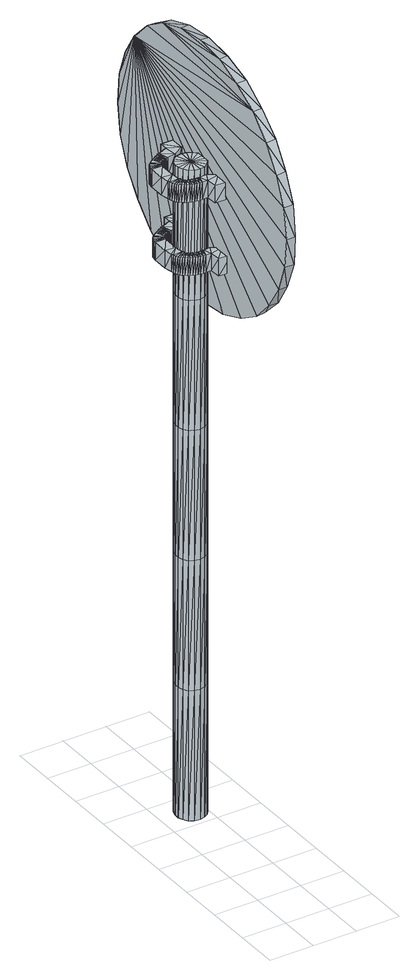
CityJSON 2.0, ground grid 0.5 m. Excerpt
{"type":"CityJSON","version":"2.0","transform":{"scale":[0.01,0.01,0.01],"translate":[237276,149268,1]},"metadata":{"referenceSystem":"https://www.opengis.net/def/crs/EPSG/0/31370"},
"CityObjects":{
"object1":{"type":"GenericCityObject","attributes":{"cluster":103,"mean_distance_to_centroid":0.121,"new_centroid_x":237275.89,"new_centroid_y":149269.63,"mean_distance_to_camera":7.76,"H1":0,"H2":0,"Z_final":113.45,"cluster2":-1,"proj_x":237276.85,"proj_y":149266.58,"id_line":43995,"bearing_l":72.42,"distance":3.2,"orientation":"left","G_obj":252.42},"geometry":[{"type":"MultiSurface","lod":"2","boundaries":[[[0,1,2]],[[2,1,3]],[[3,1,4]],[[4,1,5]],[[5,1,6]],[[1,7,6]],[[1,8,7]],[[1,9,8]],[[1,10,9]],[[1,11,10]],[[1,12,11]],[[1,13,12]],[[1,14,13]],[[15,14,1]],[[16,15,1]],[[17,16,1]],[[18,17,1]],[[0,18,1]],[[19,20,0]],[[19,0,2]],[[21,19,2]],[[21,2,3]],[[21,3,22]],[[22,3,4]],[[22,4,23]],[[23,4,5]],[[23,5,24]],[[24,5,6]],[[24,6,25]],[[25,6,7]],[[25,7,26]],[[26,7,8]],[[26,8,27]],[[8,9,27]],[[27,9,28]],[[9,10,28]],[[10,29,28]],[[10,11,29]],[[11,30,29]],[[11,12,30]],[[30,12,31]],[[31,12,13]],[[31,13,32]],[[32,13,14]],[[32,14,33]],[[33,14,15]],[[33,15,34]],[[34,15,16]],[[34,16,35]],[[35,16,17]],[[36,35,17]],[[18,36,17]],[[20,36,18]],[[20,18,0]],[[37,38,20]],[[37,20,19]],[[39,37,19]],[[21,39,19]],[[39,21,40]],[[40,21,22]],[[40,22,41]],[[41,22,23]],[[41,23,42]],[[42,23,24]],[[42,24,43]],[[43,24,25]],[[43,25,44]],[[44,25,26]],[[26,45,44]],[[26,27,45]],[[27,46,45]],[[27,28,46]],[[28,47,46]],[[28,29,47]],[[47,29,48]],[[29,30,48]],[[48,30,49]],[[49,30,31]],[[49,31,50]],[[50,31,32]],[[50,32,51]],[[51,32,33]],[[51,33,52]],[[52,33,34]],[[52,34,53]],[[53,34,35]],[[54,53,35]],[[54,35,36]],[[38,54,36]],[[38,36,20]],[[55,56,38]],[[55,38,37]],[[57,55,37]],[[57,37,39]],[[57,39,58]],[[58,39,40]],[[58,40,59]],[[59,40,41]],[[59,41,60]],[[60,41,42]],[[60,42,61]],[[61,42,43]],[[61,43,62]],[[62,43,44]],[[44,63,62]],[[44,45,63]],[[45,64,63]],[[45,46,64]],[[46,65,64]],[[46,47,65]],[[47,66,65]],[[47,48,66]],[[66,48,67]],[[67,48,49]],[[67,49,68]],[[68,49,50]],[[68,50,69]],[[69,50,51]],[[69,51,70]],[[70,51,52]],[[70,52,71]],[[71,52,53]],[[72,71,53]],[[72,53,54]],[[56,72,54]],[[56,54,38]],[[73,74,56]],[[73,56,55]],[[75,73,55]],[[75,55,57]],[[75,57,76]],[[76,57,58]],[[76,58,77]],[[77,58,59]],[[77,59,78]],[[78,59,60]],[[78,60,79]],[[79,60,61]],[[79,61,80]],[[80,61,62]],[[62,81,80]],[[62,63,81]],[[63,82,81]],[[63,64,82]],[[64,83,82]],[[64,65,83]],[[65,84,83]],[[65,66,84]],[[84,66,85]],[[85,66,67]],[[85,67,86]],[[86,67,68]],[[86,68,87]],[[87,68,69]],[[87,69,88]],[[88,69,70]],[[88,70,89]],[[89,70,71]],[[90,89,71]],[[90,71,72]],[[74,90,72]],[[74,72,56]],[[91,92,74]],[[91,74,73]],[[93,91,73]],[[93,73,75]],[[93,75,94]],[[94,75,76]],[[94,76,95]],[[95,76,77]],[[95,77,96]],[[96,77,78]],[[96,78,97]],[[97,78,79]],[[97,79,98]],[[98,79,80]],[[80,99,98]],[[80,81,99]],[[81,100,99]],[[81,82,100]],[[82,101,100]],[[82,83,101]],[[83,102,101]],[[83,84,102]],[[102,84,103]],[[103,84,85]],[[103,85,104]],[[104,85,86]],[[104,86,105]],[[105,86,87]],[[105,87,106]],[[106,87,88]],[[106,88,107]],[[107,88,89]],[[108,107,89]],[[108,89,90]],[[92,108,90]],[[92,90,74]],[[92,91,109]],[[91,93,109]],[[93,94,109]],[[94,95,109]],[[95,96,109]],[[109,96,97]],[[109,97,98]],[[109,98,99]],[[109,99,100]],[[109,100,101]],[[109,101,102]],[[109,102,103]],[[109,103,104]],[[105,109,104]],[[106,109,105]],[[107,109,106]],[[108,109,107]],[[92,109,108]],[[110,111,112]],[[113,112,114]],[[115,112,113]],[[116,112,115]],[[117,112,116]],[[118,112,117]],[[119,112,118]],[[120,112,119]],[[121,112,120]],[[122,112,121]],[[122,123,112]],[[123,110,112]],[[111,124,112]],[[124,125,112]],[[125,126,112]],[[126,127,112]],[[127,128,112]],[[128,129,112]],[[129,130,112]],[[130,131,112]],[[112,131,132]],[[131,133,132]],[[131,134,133]],[[133,134,135]],[[133,135,136]],[[135,137,136]],[[133,136,138]],[[136,139,138]],[[136,137,139]],[[137,140,139]],[[137,135,140]],[[135,141,140]],[[135,134,141]],[[134,142,141]],[[134,131,142]],[[131,143,142]],[[131,130,143]],[[143,130,144]],[[144,130,129]],[[144,129,145]],[[145,129,128]],[[145,128,146]],[[146,127,147]],[[147,127,126]],[[147,126,148]],[[148,126,125]],[[148,125,149]],[[149,125,124]],[[150,149,124]],[[150,124,111]],[[151,150,111]],[[151,111,110]],[[152,151,110]],[[152,110,123]],[[146,128,127]],[[153,123,122]],[[154,153,122]],[[154,122,121]],[[155,154,121]],[[155,121,120]],[[156,155,120]],[[156,120,119]],[[157,156,119]],[[157,119,118]],[[157,118,158]],[[158,118,117]],[[158,117,159]],[[153,152,123]],[[159,117,116]],[[159,116,160]],[[160,116,115]],[[160,115,161]],[[161,115,113]],[[161,113,162]],[[162,113,114]],[[162,114,163]],[[163,114,112]],[[163,112,164]],[[164,112,132]],[[132,165,164]],[[132,133,165]],[[133,138,165]],[[138,139,140]],[[161,162,163]],[[160,161,163]],[[159,160,163]],[[158,159,163]],[[157,158,163]],[[156,157,163]],[[155,156,163]],[[154,155,163]],[[153,154,163]],[[153,163,152]],[[152,163,151]],[[151,163,150]],[[150,163,149]],[[149,163,148]],[[148,163,147]],[[147,163,146]],[[146,163,145]],[[145,163,144]],[[144,163,143]],[[143,163,142]],[[163,164,142]],[[142,164,165]],[[142,165,141]],[[165,140,141]],[[165,138,140]],[[166,167,168]],[[168,167,169]],[[170,168,169]],[[170,169,171]],[[170,171,172]],[[172,171,173]],[[172,173,174]],[[174,173,175]],[[174,175,176]],[[176,175,177]],[[176,177,178]],[[178,177,179]],[[178,179,180]],[[180,179,181]],[[180,181,182]],[[182,181,183]],[[182,183,184]],[[184,183,185]],[[184,185,186]],[[186,185,187]],[[186,187,188]],[[188,187,189]],[[188,189,190]],[[190,189,191]],[[192,190,191]],[[192,191,193]],[[194,192,193]],[[194,193,195]],[[196,194,195]],[[196,195,197]],[[198,196,197]],[[198,197,199]],[[200,198,199]],[[200,199,201]],[[202,200,201]],[[202,201,203]],[[204,202,203]],[[204,203,205]],[[206,204,205]],[[206,205,207]],[[208,206,207]],[[208,207,209]],[[210,208,209]],[[210,209,211]],[[212,210,211]],[[212,211,213]],[[214,212,213]],[[214,213,215]],[[216,214,215]],[[216,215,217]],[[216,217,218]],[[218,217,219]],[[218,219,220]],[[220,219,221]],[[220,221,222]],[[222,221,223]],[[222,223,224]],[[224,223,225]],[[224,225,226]],[[226,225,227]],[[226,227,228]],[[228,227,229]],[[228,229,230]],[[230,229,231]],[[230,231,232]],[[232,231,233]],[[232,233,234]],[[234,233,235]],[[234,235,236]],[[236,235,237]],[[238,236,237]],[[238,237,239]],[[238,239,240]],[[240,239,241]],[[241,242,240]],[[241,243,242]],[[242,243,244]],[[244,243,245]],[[244,245,246]],[[246,245,247]],[[246,247,248]],[[248,247,249]],[[248,249,250]],[[250,249,251]],[[250,251,252]],[[252,251,253]],[[252,253,254]],[[254,253,255]],[[254,255,256]],[[256,255,257]],[[256,257,258]],[[258,257,259]],[[258,259,260]],[[260,259,261]],[[260,261,262]],[[262,261,263]],[[262,263,264]],[[264,263,265]],[[264,265,266]],[[266,265,267]],[[267,268,266]],[[267,269,268]],[[269,270,268]],[[269,271,270]],[[271,272,270]],[[271,273,272]],[[273,274,272]],[[273,275,274]],[[275,276,274]],[[275,277,276]],[[277,278,276]],[[277,279,278]],[[279,280,278]],[[279,281,280]],[[281,282,280]],[[281,283,282]],[[283,284,282]],[[283,285,284]],[[285,286,284]],[[285,287,286]],[[287,288,286]],[[287,289,288]],[[288,289,290]],[[290,289,291]],[[290,291,292]],[[292,291,293]],[[292,293,294]],[[294,293,295]],[[294,295,296]],[[296,295,297]],[[296,297,298]],[[298,297,299]],[[298,299,300]],[[300,299,301]],[[300,301,302]],[[302,301,303]],[[302,303,304]],[[304,303,305]],[[304,305,306]],[[306,305,307]],[[306,307,308]],[[308,307,309]],[[309,166,308]],[[309,167,166]],[[169,167,309]],[[169,309,171]],[[171,309,307]],[[173,171,307]],[[173,307,305]],[[175,173,305]],[[175,305,303]],[[177,175,303]],[[177,303,301]],[[179,177,301]],[[179,301,299]],[[181,179,299]],[[181,299,297]],[[183,181,297]],[[183,297,295]],[[183,295,293]],[[185,183,293]],[[185,293,291]],[[187,185,291]],[[187,291,289]],[[189,187,289]],[[189,289,287]],[[189,287,285]],[[191,189,285]],[[191,285,283]],[[193,191,283]],[[195,193,283]],[[195,283,281]],[[197,195,281]],[[199,197,281]],[[201,199,281]],[[201,281,279]],[[203,201,279]],[[205,203,279]],[[205,279,277]],[[205,277,207]],[[207,277,209]],[[209,277,275]],[[209,275,211]],[[211,275,273]],[[211,273,213]],[[213,273,271]],[[213,271,215]],[[215,271,269]],[[215,269,217]],[[217,269,219]],[[219,269,267]],[[219,267,221]],[[221,267,265]],[[221,265,223]],[[223,265,263]],[[223,263,225]],[[225,263,261]],[[225,261,227]],[[227,261,259]],[[227,259,229]],[[229,259,257]],[[229,257,255]],[[229,255,231]],[[231,255,253]],[[231,253,233]],[[233,253,251]],[[233,251,235]],[[251,249,235]],[[235,249,247]],[[235,247,237]],[[247,245,237]],[[237,245,243]],[[237,243,239]],[[239,243,241]],[[238,240,242]],[[168,308,166]],[[170,308,168]],[[170,306,308]],[[172,306,170]],[[172,304,306]],[[174,304,172]],[[174,302,304]],[[176,302,174]],[[176,300,302]],[[178,300,176]],[[178,298,300]],[[180,298,178]],[[180,296,298]],[[182,296,180]],[[182,294,296]],[[182,292,294]],[[184,292,182]],[[184,290,292]],[[186,290,184]],[[186,288,290]],[[188,288,186]],[[188,286,288]],[[188,284,286]],[[190,284,188]],[[190,282,284]],[[192,282,190]],[[194,282,192]],[[194,280,282]],[[196,280,194]],[[198,280,196]],[[200,280,198]],[[200,278,280]],[[202,278,200]],[[204,278,202]],[[204,276,278]],[[204,206,276]],[[206,208,276]],[[208,274,276]],[[208,210,274]],[[210,272,274]],[[210,212,272]],[[212,270,272]],[[212,214,270]],[[214,268,270]],[[214,216,268]],[[216,218,268]],[[218,266,268]],[[218,220,266]],[[220,264,266]],[[220,222,264]],[[222,262,264]],[[222,224,262]],[[224,260,262]],[[224,226,260]],[[226,258,260]],[[226,228,258]],[[228,256,258]],[[228,254,256]],[[228,230,254]],[[230,252,254]],[[230,232,252]],[[232,250,252]],[[232,234,250]],[[250,234,248]],[[234,246,248]],[[234,236,246]],[[246,236,244]],[[236,242,244]],[[236,238,242]],[[310,311,312]],[[312,311,313]],[[314,312,313]],[[314,313,315]],[[314,315,316]],[[316,315,317]],[[316,317,318]],[[318,317,319]],[[318,319,320]],[[320,319,321]],[[320,321,322]],[[322,321,323]],[[322,323,324]],[[324,323,325]],[[324,325,326]],[[326,325,327]],[[326,327,328]],[[328,327,329]],[[328,329,330]],[[330,329,331]],[[330,331,332]],[[332,331,333]],[[332,333,334]],[[334,333,335]],[[336,334,335]],[[336,335,337]],[[338,336,337]],[[338,337,339]],[[340,338,339]],[[340,339,341]],[[342,340,341]],[[342,341,343]],[[344,342,343]],[[344,343,345]],[[346,344,345]],[[346,345,347]],[[348,346,347]],[[348,347,349]],[[350,348,349]],[[350,349,351]],[[352,350,351]],[[352,351,353]],[[354,352,353]],[[354,353,355]],[[356,354,355]],[[356,355,357]],[[358,356,357]],[[358,357,359]],[[360,358,359]],[[360,359,361]],[[360,361,362]],[[362,361,363]],[[362,363,364]],[[364,363,365]],[[364,365,366]],[[366,365,367]],[[366,367,368]],[[368,367,369]],[[368,369,370]],[[370,369,371]],[[370,371,372]],[[372,371,373]],[[372,373,374]],[[374,373,375]],[[374,375,376]],[[376,375,377]],[[376,377,378]],[[378,377,379]],[[378,379,380]],[[380,379,381]],[[382,380,381]],[[382,381,383]],[[382,383,384]],[[384,383,385]],[[385,386,384]],[[385,387,386]],[[386,387,388]],[[388,387,389]],[[388,389,390]],[[390,389,391]],[[390,391,392]],[[392,391,393]],[[392,393,394]],[[394,393,395]],[[394,395,396]],[[396,395,397]],[[396,397,398]],[[398,397,399]],[[398,399,400]],[[400,399,401]],[[400,401,402]],[[402,401,403]],[[402,403,404]],[[404,403,405]],[[404,405,406]],[[406,405,407]],[[406,407,408]],[[408,407,409]],[[408,409,410]],[[410,409,411]],[[411,412,410]],[[411,413,412]],[[413,414,412]],[[413,415,414]],[[415,416,414]],[[415,417,416]],[[417,418,416]],[[417,419,418]],[[419,420,418]],[[419,421,420]],[[421,422,420]],[[421,423,422]],[[423,424,422]],[[423,425,424]],[[425,426,424]],[[425,427,426]],[[427,428,426]],[[427,429,428]],[[429,430,428]],[[429,431,430]],[[431,432,430]],[[431,433,432]],[[432,433,434]],[[434,433,435]],[[434,435,436]],[[436,435,437]],[[436,437,438]],[[438,437,439]],[[438,439,440]],[[440,439,441]],[[440,441,442]],[[442,441,443]],[[442,443,444]],[[444,443,445]],[[444,445,446]],[[446,445,447]],[[446,447,448]],[[448,447,449]],[[448,449,450]],[[450,449,451]],[[450,451,452]],[[452,451,453]],[[453,310,452]],[[453,311,310]],[[313,311,453]],[[313,453,315]],[[315,453,451]],[[317,315,451]],[[317,451,449]],[[319,317,449]],[[319,449,447]],[[321,319,447]],[[321,447,445]],[[323,321,445]],[[323,445,443]],[[325,323,443]],[[325,443,441]],[[327,325,441]],[[327,441,439]],[[327,439,437]],[[329,327,437]],[[329,437,435]],[[331,329,435]],[[331,435,433]],[[333,331,433]],[[333,433,431]],[[333,431,429]],[[335,333,429]],[[335,429,427]],[[337,335,427]],[[339,337,427]],[[339,427,425]],[[341,339,425]],[[343,341,425]],[[345,343,425]],[[345,425,423]],[[347,345,423]],[[349,347,423]],[[349,423,421]],[[349,421,351]],[[351,421,353]],[[353,421,419]],[[353,419,355]],[[355,419,417]],[[355,417,357]],[[357,417,415]],[[357,415,359]],[[359,415,413]],[[359,413,361]],[[361,413,363]],[[363,413,411]],[[363,411,365]],[[365,411,409]],[[365,409,367]],[[367,409,407]],[[367,407,369]],[[369,407,405]],[[369,405,371]],[[371,405,403]],[[371,403,373]],[[373,403,401]],[[373,401,399]],[[373,399,375]],[[375,399,397]],[[375,397,377]],[[377,397,395]],[[377,395,379]],[[395,393,379]],[[379,393,391]],[[379,391,381]],[[391,389,381]],[[381,389,387]],[[381,387,383]],[[383,387,385]],[[382,384,386]],[[312,452,310]],[[314,452,312]],[[314,450,452]],[[316,450,314]],[[316,448,450]],[[318,448,316]],[[318,446,448]],[[320,446,318]],[[320,444,446]],[[322,444,320]],[[322,442,444]],[[324,442,322]],[[324,440,442]],[[326,440,324]],[[326,438,440]],[[326,436,438]],[[328,436,326]],[[328,434,436]],[[330,434,328]],[[330,432,434]],[[332,432,330]],[[332,430,432]],[[332,428,430]],[[334,428,332]],[[334,426,428]],[[336,426,334]],[[338,426,336]],[[338,424,426]],[[340,424,338]],[[342,424,340]],[[344,424,342]],[[344,422,424]],[[346,422,344]],[[348,422,346]],[[348,420,422]],[[348,350,420]],[[350,352,420]],[[352,418,420]],[[352,354,418]],[[354,416,418]],[[354,356,416]],[[356,414,416]],[[356,358,414]],[[358,412,414]],[[358,360,412]],[[360,362,412]],[[362,410,412]],[[362,364,410]],[[364,408,410]],[[364,366,408]],[[366,406,408]],[[366,368,406]],[[368,404,406]],[[368,370,404]],[[370,402,404]],[[370,372,402]],[[372,400,402]],[[372,398,400]],[[372,374,398]],[[374,396,398]],[[374,376,396]],[[376,394,396]],[[376,378,394]],[[394,378,392]],[[378,390,392]],[[378,380,390]],[[390,380,388]],[[380,386,388]],[[380,382,386]]]}]}
},
"vertices":[
[34,240,1],[34,223,1],[28,239,1],[23,236,1],[20,232,1],[18,226,1],[18,220,1],[20,215,1],[23,210,1],[28,207,1],[34,206,1],[40,207,1],[45,210,1],[49,215,1],[51,220,1],[51,226,1],[49,232,1],[45,236,1],[40,239,1],[28,239,150],[34,240,150],[23,236,150],[20,232,150],[18,226,150],[18,220,150],[20,215,150],[23,210,150],[28,207,150],[34,206,150],[40,207,150],[45,210,150],[49,215,150],[51,220,150],[51,226,150],[49,232,150],[45,236,150],[40,239,150],[28,239,299],[34,240,299],[23,236,299],[20,232,299],[18,226,299],[18,220,299],[20,215,299],[23,210,299],[28,207,299],[34,206,299],[40,207,299],[45,210,299],[49,215,299],[51,220,299],[51,226,299],[49,232,299],[45,236,299],[40,239,299],[28,239,448],[34,240,448],[23,236,448],[20,232,448],[18,226,448],[18,220,448],[20,215,448],[23,210,448],[28,207,448],[34,206,448],[40,207,448],[45,210,448],[49,215,448],[51,220,448],[51,226,448],[49,232,448],[45,236,448],[40,239,448],[28,239,597],[34,240,597],[23,236,597],[20,232,597],[18,226,597],[18,220,597],[20,215,597],[23,210,597],[28,207,597],[34,206,597],[40,207,597],[45,210,597],[49,215,597],[51,220,597],[51,226,597],[49,232,597],[45,236,597],[40,239,597],[28,239,746],[34,240,746],[23,236,746],[20,232,746],[18,226,746],[18,220,746],[20,215,746],[23,210,746],[28,207,746],[34,206,746],[40,207,746],[45,210,746],[49,215,746],[51,220,746],[51,226,746],[49,232,746],[45,236,746],[40,239,746],[34,223,746],[52,160,593],[52,132,610],[47,344,822],[48,373,763],[48,362,794],[49,377,728],[49,373,694],[50,362,662],[51,344,634],[51,321,610],[51,293,593],[52,261,581],[52,226,577],[52,192,581],[51,109,634],[51,91,662],[50,79,694],[50,75,728],[49,79,763],[49,91,794],[48,109,822],[48,132,846],[47,321,846],[47,293,864],[47,160,864],[47,192,875],[47,261,875],[47,226,879],[57,261,875],[57,226,879],[57,192,875],[58,160,864],[58,132,846],[59,109,823],[59,91,795],[60,79,763],[60,75,728],[61,79,694],[61,91,662],[62,109,634],[62,132,611],[62,160,593],[62,192,581],[62,226,577],[62,261,581],[62,293,593],[61,321,611],[61,344,634],[60,362,662],[60,373,694],[59,377,728],[59,373,763],[58,362,795],[58,344,823],[57,321,846],[57,293,864],[56,278,652],[56,278,632],[39,278,652],[39,278,632],[39,269,652],[39,269,632],[28,264,652],[28,264,632],[26,264,652],[26,264,632],[25,263,652],[25,263,632],[23,262,652],[23,262,632],[21,261,652],[21,261,632],[20,260,652],[20,260,632],[18,259,652],[18,259,632],[16,258,652],[16,258,632],[11,254,652],[11,254,632],[10,253,652],[10,253,632],[9,252,652],[9,252,632],[8,250,652],[8,250,632],[7,249,652],[7,249,632],[7,247,652],[7,247,632],[6,245,652],[6,245,632],[6,243,652],[6,243,632],[6,226,652],[6,226,632],[8,217,652],[8,217,632],[8,214,652],[8,214,632],[9,212,652],[9,212,632],[10,209,652],[10,209,632],[11,207,652],[11,207,632],[13,205,652],[13,205,632],[15,204,652],[15,204,632],[17,202,652],[17,202,632],[19,201,652],[19,201,632],[22,200,652],[22,200,632],[24,199,652],[24,199,632],[27,198,652],[27,198,632],[29,198,652],[29,198,632],[32,197,652],[32,197,632],[35,197,652],[35,197,632],[41,197,652],[41,197,632],[42,185,652],[42,185,632],[56,184,652],[56,184,632],[56,200,652],[56,200,632],[46,207,652],[46,207,632],[38,206,652],[38,206,632],[36,206,652],[36,206,632],[34,206,652],[34,206,632],[32,206,652],[32,206,632],[31,206,652],[31,206,632],[29,207,652],[29,207,632],[27,207,652],[27,207,632],[26,208,652],[26,208,632],[24,208,652],[24,208,632],[23,209,652],[23,209,632],[22,210,652],[22,210,632],[21,211,652],[21,211,632],[20,212,652],[20,212,632],[20,214,652],[20,214,632],[19,215,652],[19,215,632],[18,225,652],[18,225,632],[18,243,652],[18,243,632],[19,245,652],[19,245,632],[19,246,652],[19,246,632],[19,247,652],[19,247,632],[20,248,652],[20,248,632],[21,249,652],[21,249,632],[22,250,652],[22,250,632],[24,251,652],[24,251,632],[25,251,652],[25,251,632],[26,252,652],[26,252,632],[27,252,652],[27,252,632],[28,252,652],[28,252,632],[29,253,652],[29,253,632],[31,253,652],[31,253,632],[41,255,652],[41,255,632],[53,262,652],[53,262,632],[52,278,737],[52,278,717],[35,278,737],[35,278,717],[35,269,737],[35,269,717],[24,264,737],[24,264,717],[22,264,737],[22,264,717],[21,263,737],[21,263,717],[19,262,737],[19,262,717],[17,261,737],[17,261,717],[16,260,737],[16,260,717],[14,259,737],[14,259,717],[12,258,737],[12,258,717],[7,254,737],[7,254,717],[6,253,737],[6,253,717],[5,252,737],[5,252,717],[4,250,737],[4,250,717],[3,249,737],[3,249,717],[3,247,737],[3,247,717],[2,245,737],[2,245,717],[2,243,737],[2,243,717],[2,226,737],[2,226,717],[4,217,737],[4,217,717],[4,214,737],[4,214,717],[5,212,737],[5,212,717],[6,209,737],[6,209,717],[7,207,737],[7,207,717],[9,205,737],[9,205,717],[11,204,737],[11,204,717],[13,202,737],[13,202,717],[15,201,737],[15,201,717],[18,200,737],[18,200,717],[20,199,737],[20,199,717],[23,198,737],[23,198,717],[25,198,737],[25,198,717],[28,197,737],[28,197,717],[31,197,737],[31,197,717],[37,197,737],[37,197,717],[38,185,737],[38,185,717],[52,184,737],[52,184,717],[52,200,737],[52,200,717],[42,207,737],[42,207,717],[33,206,737],[33,206,717],[32,206,737],[32,206,717],[30,206,737],[30,206,717],[28,206,737],[28,206,717],[27,206,737],[27,206,717],[25,207,737],[25,207,717],[23,207,737],[23,207,717],[22,208,737],[22,208,717],[20,208,737],[20,208,717],[19,209,737],[19,209,717],[18,210,737],[18,210,717],[17,211,737],[17,211,717],[16,212,737],[16,212,717],[16,214,737],[16,214,717],[15,215,737],[15,215,717],[14,225,737],[14,225,717],[14,243,737],[14,243,717],[15,245,737],[15,245,717],[15,246,737],[15,246,717],[15,247,737],[15,247,717],[16,248,737],[16,248,717],[17,249,737],[17,249,717],[18,250,737],[18,250,717],[20,251,737],[20,251,717],[21,251,737],[21,251,717],[22,252,737],[22,252,717],[23,252,737],[23,252,717],[24,252,737],[24,252,717],[25,253,737],[25,253,717],[27,253,737],[27,253,717],[37,255,737],[37,255,717],[49,262,737],[49,262,717]
]}
